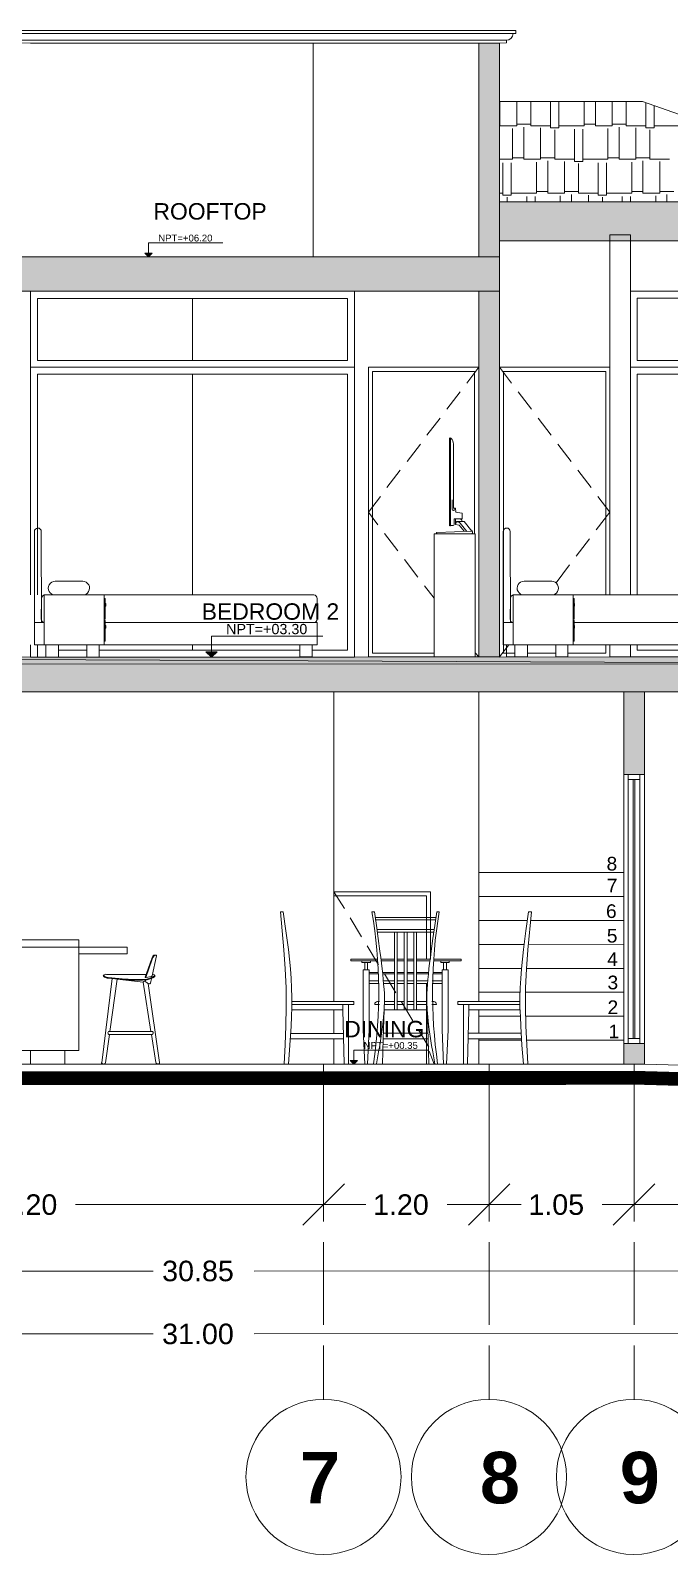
# Model space of a CAD drawing. Header units: metres. Extents: x 14 to 155, y 0 to 125.
# Drawn here: x 32.62 to 37.25, y 46.86 to 57.91 of the extents above; entities that cross this region are included whole.
import ezdxf

# ---------------------------------------------------------------- set-up
doc = ezdxf.new("R2010")
doc.units = ezdxf.units.M
doc.layers.add('PDF3_Geometry', color=9, linetype='Continuous', true_color=0x808080)
doc.layers.add('PDF3_Solid Fills', color=7, linetype='Continuous')
doc.layers.add('PDF3_Text', color=255, linetype='Continuous')
doc.styles.add('PDF Arial', font='arial.ttf')
doc.styles.add('PDF Arial Bold', font='arialbd.ttf')

msp = doc.modelspace()

# ---------------------------------------------------------------- linework, layer by layer
at = {"layer": 'PDF3_Geometry', "color": 0, "lineweight": 5}
for points in [[(32.352, 57.885), (36.14, 57.885), (36.14, 57.906), (32.352, 57.906)], [(32.42, 57.814), (36.071, 57.816), (36.071, 57.835), (32.42, 57.835)], [(36.02, 57.39), (37.057, 57.39), (39.127, 56.664), (36.02, 56.664)], [(32.472, 56.265), (36.02, 56.265), (36.02, 56.016), (32.472, 56.016)], [(35.871, 56.016), (36.02, 56.016), (36.02, 53.366), (35.871, 53.366)], [(35.071, 55.465), (35.871, 55.465), (35.871, 53.366), (35.071, 53.366)], [(42.972, 53.315), (42.972, 53.366), (43.071, 53.366), (43.071, 53.114), (27.671, 53.114), (27.671, 53.365), (27.772, 53.365), (27.772, 53.314), (28.72, 53.314), (28.72, 53.365), (39.47, 53.366), (39.47, 53.314)], [(36.921, 53.114), (37.071, 53.114), (37.071, 52.514), (36.921, 52.514)], [(36.921, 52.514), (37.071, 52.514), (37.071, 50.565), (36.921, 50.565)], [(36.921, 50.565), (37.071, 50.565), (37.071, 50.415), (36.921, 50.415)]]:
    msp.add_lwpolyline(points, close=True, dxfattribs=at)
msp.add_lwpolyline([(32.369, 57.886, 0.414033), (32.42, 57.835), (36.07, 57.835, 0.414033), (36.12, 57.885), (32.369, 57.886)], format="xyb", dxfattribs=at)
for points in [[(32.62, 57.814), (35.871, 57.814), (36.02, 57.814), (36.02, 56.265), (35.871, 56.265), (35.871, 57.814)], [(34.67, 57.814), (34.67, 56.265)], [(36.97, 53.815), (36.97, 56.424), (36.82, 56.424), (36.82, 53.815), (36.82, 55.465), (36.02, 55.465), (36.02, 53.365), (36.82, 53.366), (36.82, 53.455)], [(36.97, 53.455), (36.97, 53.366), (36.82, 53.366), (36.82, 53.455)], [(34.821, 53.114), (34.821, 50.869)], [(35.871, 50.869), (35.871, 53.114)], [(35.871, 51.804), (36.921, 51.804)], [(34.821, 51.664), (35.52, 51.664), (35.52, 51.175)], [(35.871, 51.631), (36.921, 51.631)], [(35.871, 51.456), (36.223, 51.456)], [(36.245, 51.456), (36.921, 51.456)], [(35.871, 51.283), (36.199, 51.283)], [(36.229, 51.283), (36.921, 51.284)], [(35.871, 51.109), (36.18, 51.109)], [(36.217, 51.109), (36.921, 51.109)], [(35.871, 50.936), (36.17, 50.936)], [(36.21, 50.936), (36.921, 50.936)], [(34.821, 50.808), (34.821, 50.638)], [(35.871, 50.639), (35.871, 50.808)], [(35.871, 50.762), (36.17, 50.762)], [(36.21, 50.762), (36.921, 50.762)], [(34.821, 50.598), (34.821, 50.414)], [(35.871, 50.414), (35.871, 50.599)], [(36.181, 50.589), (35.871, 50.589)], [(36.921, 50.589), (36.217, 50.589)], [(18.451, 50.065), (25.67, 50.065), (25.67, 50.264), (30.471, 50.264), (30.471, 50.414), (37.071, 50.415), (49.472, 50.066), (50.693, 50.066)]]:
    msp.add_lwpolyline(points, dxfattribs=at)
at = {"layer": 'PDF3_Geometry', "color": 0, "lineweight": 0}
for points in [[(36.024, 57.39), (36.024, 57.216), (36.146, 57.216), (36.146, 57.39)], [(36.248, 57.39), (36.248, 57.216), (36.391, 57.216)], [(36.391, 57.39), (36.391, 57.2), (36.452, 57.2), (36.452, 57.39)], [(36.452, 57.216), (36.634, 57.216), (36.634, 57.39)], [(36.716, 57.39), (36.716, 57.216), (36.837, 57.216), (36.837, 57.39)], [(36.94, 57.39), (36.94, 57.216), (37.081, 57.216)], [(37.081, 57.381), (37.081, 57.2), (37.143, 57.2), (37.143, 57.36)], [(36.02, 57.226), (36.024, 57.226)], [(36.146, 57.226), (36.248, 57.226)], [(36.634, 57.226), (36.716, 57.226)], [(36.837, 57.226), (36.94, 57.226)], [(37.143, 57.216), (37.325, 57.216), (37.325, 57.296)], [(36.02, 56.973), (36.116, 56.973), (36.116, 57.195)], [(36.197, 57.206), (36.197, 56.973), (36.319, 56.973), (36.319, 57.2)], [(36.421, 57.186), (36.421, 56.973), (36.564, 56.973)], [(36.564, 57.19), (36.564, 56.957), (36.625, 56.957)], [(36.624, 56.973), (36.807, 56.973), (36.807, 57.195)], [(36.624, 56.957), (36.624, 57.19)], [(36.889, 57.206), (36.889, 56.973), (37.01, 56.973), (37.01, 57.2)], [(37.111, 57.186), (37.111, 56.973), (37.253, 56.973)], [(36.045, 56.947), (36.045, 56.713), (36.106, 56.713), (36.106, 56.947)], [(36.106, 56.728), (36.288, 56.728), (36.288, 56.952)], [(36.116, 56.982), (36.197, 56.982)], [(36.319, 56.982), (36.421, 56.982)], [(36.37, 56.962), (36.37, 56.728), (36.492, 56.728), (36.492, 56.957)], [(36.594, 56.941), (36.594, 56.728), (36.737, 56.728)], [(36.737, 56.947), (36.737, 56.713), (36.797, 56.713), (36.797, 56.947)], [(36.797, 56.728), (36.98, 56.728), (36.98, 56.952)], [(36.807, 56.982), (36.889, 56.982)], [(37.01, 56.982), (37.111, 56.982)], [(37.061, 56.962), (37.061, 56.728), (37.183, 56.728)], [(37.183, 56.728), (37.183, 56.957)], [(36.02, 56.728), (36.045, 56.728)], [(36.076, 56.664), (36.076, 56.697)], [(36.218, 56.664), (36.218, 56.702)], [(36.279, 56.664), (36.279, 56.702)], [(36.288, 56.738), (36.37, 56.738)], [(36.461, 56.664), (36.461, 56.707)], [(36.492, 56.738), (36.594, 56.738)], [(36.543, 56.664), (36.543, 56.718)], [(36.665, 56.664), (36.665, 56.713)], [(36.767, 56.664), (36.767, 56.697)], [(36.909, 56.664), (36.909, 56.702)], [(36.97, 56.664), (36.97, 56.702)], [(36.98, 56.738), (37.061, 56.738)], [(37.153, 56.664), (37.153, 56.707)], [(37.183, 56.738), (37.284, 56.738)], [(37.234, 56.664), (37.234, 56.718)], [(33.477, 56.291), (33.477, 56.265), (33.477, 56.366), (34.016, 56.366)], [(33.795, 55.515), (33.795, 55.964)], [(32.621, 53.815), (32.62, 55.465), (34.97, 55.465), (34.97, 53.365), (32.621, 53.365), (32.621, 53.455)], [(35.871, 55.465), (35.783, 55.35)], [(36.02, 55.465), (36.108, 55.35)], [(36.97, 53.815), (36.97, 55.465), (39.319, 55.465), (39.32, 53.366), (36.97, 53.366), (36.97, 53.455)], [(32.672, 53.815), (32.672, 55.415), (34.92, 55.416), (34.92, 53.415), (34.663, 53.415)], [(33.795, 55.416), (33.795, 53.815)], [(35.546, 53.394), (35.1, 53.394), (35.099, 55.435), (35.84, 55.435), (35.84, 54.259)], [(36.791, 53.815), (36.791, 55.435), (36.05, 55.435), (36.05, 53.394), (36.133, 53.394)], [(37.02, 53.815), (37.02, 55.416), (39.27, 55.416), (39.27, 53.415), (38.012, 53.415)], [(35.735, 55.288), (35.639, 55.161)], [(36.156, 55.288), (36.252, 55.161)], [(35.591, 55.097), (35.495, 54.972)], [(36.3, 55.097), (36.396, 54.972)], [(35.447, 54.908), (35.351, 54.782)], [(35.658, 54.316), (35.658, 54.953)], [(35.666, 54.316), (35.666, 54.953)], [(36.444, 54.908), (36.54, 54.782)], [(35.301, 54.719), (35.205, 54.593)], [(36.589, 54.719), (36.685, 54.593)], [(35.157, 54.529), (35.071, 54.415), (35.139, 54.324)], [(36.733, 54.529), (36.82, 54.415), (36.722, 54.286)], [(35.701, 54.367), (35.701, 54.335), (35.701, 54.327)], [(35.748, 54.348), (35.714, 54.348)], [(35.749, 54.367), (35.741, 54.367), (35.741, 54.361), (35.744, 54.361)], [(35.748, 54.359), (35.748, 54.348), (35.764, 54.348), (35.821, 54.278)], [(35.751, 54.406), (35.751, 54.369)], [(32.675, 54.298), (32.675, 54.298)], [(35.188, 54.26), (35.284, 54.134)], [(35.823, 54.278), (35.567, 54.268)], [(35.823, 54.259), (35.57, 54.259), (35.567, 54.262)], [(35.66, 54.316), (35.66, 54.316)], [(35.66, 54.315), (35.666, 54.315)], [(35.666, 54.316), (35.666, 54.316)], [(35.703, 54.326), (35.728, 54.321), (35.765, 54.278)], [(35.736, 54.335), (35.783, 54.276)], [(35.824, 54.276), (35.824, 54.262)], [(36.074, 54.299), (36.074, 54.299)], [(36.674, 54.222), (36.577, 54.097)], [(35.332, 54.071), (35.429, 53.945)], [(36.529, 54.033), (36.431, 53.903)], [(35.477, 53.882), (35.546, 53.791)], [(32.672, 53.455), (32.672, 53.365), (32.761, 53.365)], [(32.733, 53.455), (32.733, 53.365), (32.824, 53.365), (32.824, 53.455)], [(33.118, 53.455), (33.118, 53.365), (33.029, 53.365), (33.029, 53.455)], [(33.795, 53.455), (33.795, 53.415)], [(33.933, 53.404), (33.933, 53.365), (33.933, 53.517), (34.741, 53.517)], [(34.663, 53.455), (34.663, 53.366), (34.573, 53.366), (34.573, 53.455)], [(36.089, 53.455), (36.02, 53.366)], [(36.071, 53.455), (36.071, 53.366), (36.161, 53.366)], [(36.133, 53.455), (36.133, 53.366), (36.223, 53.366), (36.223, 53.455)], [(36.517, 53.455), (36.517, 53.366), (36.428, 53.366), (36.428, 53.455)], [(36.517, 53.394), (36.791, 53.394), (36.791, 53.455)], [(37.923, 53.415), (37.02, 53.415), (37.02, 53.455)], [(33.029, 53.415), (32.824, 53.415)], [(34.573, 53.415), (33.118, 53.415)], [(35.845, 53.396), (35.871, 53.366)], [(36.223, 53.394), (36.428, 53.394)], [(34.821, 51.664), (34.896, 51.543)], [(34.821, 51.635), (35.492, 51.636), (35.492, 51.175)], [(34.459, 50.418), (34.467, 50.555), (34.472, 50.693), (34.475, 50.83), (34.474, 50.968), (34.467, 51.106), (34.458, 51.243), (34.434, 51.519), (34.453, 51.519), (34.472, 51.381), (34.491, 51.245), (34.506, 51.106), (34.511, 51.037), (34.514, 50.968), (34.515, 50.898), (34.515, 50.829), (34.514, 50.76), (34.511, 50.69), (34.501, 50.552), (34.49, 50.414)], [(34.938, 51.475), (35.02, 51.339)], [(35.562, 51.479), (35.119, 51.479)], [(36.225, 50.418), (36.218, 50.555), (36.212, 50.693), (36.209, 50.831), (36.21, 50.968), (36.217, 51.106), (36.226, 51.243), (36.252, 51.519), (36.231, 51.519), (36.212, 51.381), (36.194, 51.245), (36.18, 51.106), (36.175, 51.037), (36.17, 50.968), (36.169, 50.898), (36.169, 50.829), (36.172, 50.76), (36.175, 50.69), (36.183, 50.552), (36.196, 50.414)], [(35.12, 51.46), (35.559, 51.46)], [(35.132, 51.391), (35.548, 51.391)], [(35.135, 51.371), (35.544, 51.371)], [(35.26, 51.371), (35.26, 50.808)], [(35.28, 51.371), (35.28, 50.808)], [(35.33, 51.371), (35.33, 50.808)], [(35.351, 51.371), (35.351, 50.808)], [(35.4, 51.371), (35.4, 50.808)], [(35.42, 51.371), (35.42, 50.808)], [(35.061, 51.272), (35.144, 51.136)], [(33.534, 51.203), (33.534, 51.203)], [(35.132, 51.175), (34.943, 51.175), (34.943, 51.163)], [(34.943, 51.163), (35.133, 51.163)], [(35.085, 51.163), (35.085, 51.151), (35.024, 51.151), (35.024, 51.163)], [(35.045, 51.151), (35.045, 51.098)], [(35.064, 51.151), (35.064, 51.098)], [(35.162, 51.175), (35.26, 51.175)], [(35.164, 51.163), (35.26, 51.163)], [(35.28, 51.175), (35.33, 51.175)], [(35.28, 51.163), (35.33, 51.163)], [(35.351, 51.175), (35.4, 51.175)], [(35.351, 51.163), (35.4, 51.163)], [(35.42, 51.175), (35.519, 51.175)], [(35.42, 51.163), (35.517, 51.163)], [(35.548, 51.163), (35.743, 51.163)], [(35.549, 51.175), (35.743, 51.175)], [(35.655, 51.163), (35.655, 51.151), (35.596, 51.151), (35.596, 51.163)], [(35.615, 51.151), (35.615, 51.098)], [(35.636, 51.151), (35.636, 51.098)], [(35.743, 51.175), (35.743, 51.163)], [(33.213, 51.035), (33.138, 50.424)], [(33.195, 50.651), (33.25, 51.032), (33.437, 51.01), (33.494, 50.651)], [(33.459, 51.064), (33.459, 51.064)], [(33.52, 51.047), (33.52, 51.047)], [(35.045, 50.414), (35.032, 50.664), (35.032, 51.098), (35.077, 51.098), (35.077, 50.664), (35.064, 50.414)], [(35.077, 51.08), (35.141, 51.08)], [(35.077, 51.069), (35.143, 51.069)], [(35.173, 51.08), (35.26, 51.08)], [(35.175, 51.069), (35.26, 51.069)], [(35.186, 51.069), (35.269, 50.933)], [(35.28, 51.08), (35.33, 51.08)], [(35.28, 51.069), (35.33, 51.069)], [(35.351, 51.08), (35.4, 51.08)], [(35.351, 51.069), (35.4, 51.069)], [(35.42, 51.08), (35.508, 51.08)], [(35.42, 51.069), (35.506, 51.069)], [(35.538, 51.069), (35.604, 51.069)], [(35.54, 51.08), (35.604, 51.08)], [(35.615, 50.414), (35.604, 50.664), (35.604, 51.098), (35.649, 51.098), (35.649, 50.664), (35.636, 50.414)], [(33.557, 50.426), (33.475, 51)], [(35.077, 51.018), (35.146, 51.018)], [(35.077, 50.999), (35.148, 50.999)], [(35.18, 51.018), (35.26, 51.018)], [(35.181, 50.999), (35.26, 50.999)], [(35.28, 51.018), (35.33, 51.018)], [(35.28, 50.999), (35.33, 50.999)], [(35.351, 51.018), (35.4, 51.018)], [(35.351, 50.999), (35.4, 50.999)], [(35.42, 51.018), (35.501, 51.018)], [(35.42, 50.999), (35.5, 50.999)], [(35.492, 50.999), (35.492, 50.415)], [(35.533, 51.018), (35.604, 51.018)], [(35.533, 50.999), (35.604, 50.999)], [(34.515, 50.869), (34.965, 50.869), (34.965, 50.848), (34.515, 50.848)], [(34.515, 50.808), (34.885, 50.808), (34.885, 50.848)], [(34.885, 50.808), (34.895, 50.418)], [(34.925, 50.848), (34.925, 50.418)], [(35.129, 50.418), (35.136, 50.461), (35.144, 50.504), (35.153, 50.55), (35.16, 50.6), (35.168, 50.65), (35.175, 50.702), (35.18, 50.755), (35.184, 50.808), (35.178, 50.598)], [(35.552, 50.418), (35.544, 50.461), (35.537, 50.504), (35.528, 50.55), (35.52, 50.6), (35.513, 50.65), (35.506, 50.702), (35.501, 50.755), (35.496, 50.808), (35.503, 50.598), (35.178, 50.598), (35.172, 50.414)], [(35.26, 50.869), (35.186, 50.869)], [(35.26, 50.848), (35.186, 50.848)], [(35.33, 50.869), (35.28, 50.869)], [(35.33, 50.848), (35.28, 50.848)], [(35.311, 50.866), (35.393, 50.73)], [(35.4, 50.869), (35.351, 50.869)], [(35.4, 50.848), (35.351, 50.848)], [(35.495, 50.869), (35.42, 50.869)], [(35.495, 50.848), (35.42, 50.848)], [(35.719, 50.869), (35.719, 50.848)], [(36.169, 50.869), (35.719, 50.869)], [(36.169, 50.848), (35.719, 50.848)], [(35.759, 50.848), (35.759, 50.418)], [(35.789, 50.418), (35.799, 50.808), (35.799, 50.848)], [(36.169, 50.808), (35.799, 50.808)], [(33.187, 50.63), (33.506, 50.63)], [(33.502, 50.651), (33.19, 50.651)], [(34.504, 50.598), (34.89, 50.598)], [(34.507, 50.638), (34.89, 50.638)], [(35.501, 50.639), (35.18, 50.639)], [(35.434, 50.663), (35.509, 50.539)], [(35.503, 50.598), (35.509, 50.414)], [(36.18, 50.599), (35.794, 50.599)], [(36.177, 50.639), (35.796, 50.639)], [(34.965, 50.442), (34.965, 50.414), (34.965, 50.517), (35.503, 50.517)], [(35.546, 50.414), (35.511, 50.509)], [(34.746, 50.026), (34.746, 50.414)], [(35.945, 50.026), (35.945, 50.414)], [(36.996, 50.026), (36.996, 50.415)], [(34.746, 49.275), (34.746, 49.875)], [(35.945, 49.275), (35.945, 49.875)], [(36.996, 49.275), (36.996, 49.875)], [(35.052, 49.398), (34.746, 49.398), (32.947, 49.398)], [(36.177, 49.398), (35.945, 49.398), (35.641, 49.398)], [(38.609, 49.398), (36.996, 49.398), (36.766, 49.398)], [(34.746, 48.526), (34.746, 49.126)], [(35.945, 48.526), (35.945, 49.126)], [(36.996, 48.526), (36.996, 49.126)], [(19.05, 48.916), (33.509, 48.916)], [(49.897, 48.917), (34.243, 48.916)], [(18.976, 48.461), (33.509, 48.462)], [(49.972, 48.463), (34.243, 48.462)], [(34.746, 47.987), (34.746, 48.376)], [(35.945, 47.987), (35.945, 48.376)], [(36.996, 47.987), (36.996, 48.376)]]:
    msp.add_lwpolyline(points, dxfattribs=at)
at = {"layer": 'PDF3_Geometry', "color": 0, "lineweight": 5}
msp.add_lwpolyline([(36.02, 56.664), (39.127, 56.664), (40.267, 56.266, -0.431215), (40.214, 56.216), (40.198, 56.168), (40.15, 56.184), (40.134, 56.136), (40.088, 56.152), (40.072, 56.105), (40.024, 56.122), (40.008, 56.074), (39.96, 56.089), (39.128, 56.382), (36.02, 56.382)], format="xyb", close=True, dxfattribs=at)
at = {"layer": 'PDF3_Geometry', "color": 0, "lineweight": 0}
for points in [[(33.449, 56.291), (33.502, 56.291), (33.477, 56.265)], [(33.477, 56.265), (33.502, 56.291), (33.449, 56.291)], [(32.62, 56.016), (34.97, 56.016), (34.97, 55.465), (32.62, 55.465)], [(36.97, 56.016), (39.319, 56.016), (39.319, 55.465), (36.97, 55.465)], [(32.672, 55.964), (34.92, 55.964), (34.92, 55.515), (32.672, 55.515)], [(37.02, 55.965), (39.27, 55.965), (39.27, 55.515), (37.02, 55.515)], [(35.546, 54.259), (35.845, 54.259), (35.845, 53.366), (35.546, 53.366)], [(32.72, 53.455), (33.155, 53.455), (33.155, 53.815), (32.72, 53.815)], [(33.155, 53.79), (33.161, 53.79), (33.161, 53.639), (33.155, 53.639)], [(36.119, 53.455), (36.554, 53.455), (36.554, 53.815), (36.119, 53.815)], [(36.554, 53.79), (36.561, 53.79), (36.561, 53.639), (36.554, 53.639)], [(33.161, 53.754), (33.166, 53.754), (33.166, 53.735), (33.161, 53.735)], [(36.561, 53.754), (36.565, 53.754), (36.565, 53.735), (36.561, 53.735)], [(33.155, 53.629), (33.161, 53.629), (33.161, 53.481), (33.155, 53.481)], [(33.161, 53.594), (33.166, 53.594), (33.166, 53.575), (33.161, 53.575)], [(36.554, 53.63), (36.561, 53.63), (36.561, 53.481), (36.554, 53.481)], [(36.561, 53.594), (36.565, 53.594), (36.565, 53.575), (36.561, 53.575)], [(39.47, 53.366), (28.72, 53.365), (39.47, 53.315)], [(28.72, 53.365), (39.47, 53.315), (28.72, 53.314)], [(33.893, 53.404), (33.973, 53.404), (33.933, 53.365)], [(33.933, 53.365), (33.973, 53.404), (33.893, 53.404)], [(36.953, 52.477), (37.039, 52.477), (37.039, 52.514), (36.953, 52.514)], [(36.953, 52.477), (37.039, 52.477), (37.039, 50.602), (36.953, 50.602)], [(36.991, 50.602), (37.001, 50.602), (37.001, 52.477), (36.991, 52.477)], [(32.971, 51.315), (32.521, 51.315), (32.521, 51.264), (32.971, 51.264)], [(32.521, 51.264), (32.971, 51.264), (32.971, 50.515), (32.521, 50.515)], [(33.322, 51.264), (32.971, 51.264), (32.971, 51.215), (33.322, 51.215)], [(36.953, 50.565), (37.039, 50.565), (37.039, 50.602), (36.953, 50.602)], [(32.621, 50.414), (32.87, 50.414), (32.87, 50.515), (32.621, 50.515)], [(34.938, 50.442), (34.991, 50.442), (34.965, 50.414)], [(34.965, 50.414), (34.991, 50.442), (34.938, 50.442)], [(34.746, 49.398), (34.746, 50.339)], [(35.945, 49.398), (35.945, 50.339)], [(36.996, 49.398), (36.996, 50.339)], [(34.596, 49.248), (34.896, 49.547)], [(35.796, 49.248), (36.095, 49.547)], [(36.846, 49.248), (37.147, 49.547)]]:
    msp.add_lwpolyline(points, close=True, dxfattribs=at)
for points in [[(35.666, 54.955), (35.671, 54.95, -0.153856), (35.688, 54.91), (35.688, 54.443), (35.703, 54.443), (35.704, 54.415), (35.748, 54.409)], [(35.692, 54.443), (35.692, 54.428), (35.688, 54.428, -0.392499), (35.677, 54.438), (35.677, 54.505)], [(35.741, 54.367), (35.738, 54.367, -0.060584), (35.704, 54.367), (35.692, 54.367), (35.692, 54.326, -0.374522), (35.685, 54.319), (35.666, 54.319)], [(35.701, 54.335), (35.706, 54.335), (35.706, 54.347, -0.068227), (35.73, 54.34)], [(32.701, 53.615), (32.699, 54.275, 0.414623), (32.674, 54.3, 0.414623), (32.649, 54.274), (32.649, 53.455), (34.699, 53.455), (34.699, 53.615), (33.161, 53.615)], [(36.1, 53.615), (36.098, 54.275, 0.414623), (36.073, 54.3, 0.414623), (36.048, 54.275), (36.048, 53.455), (38.099, 53.455), (38.099, 53.615), (36.561, 53.615)], [(32.799, 53.815, -1.000486), (32.8, 53.914), (33, 53.914, -1.000486), (32.999, 53.815)], [(36.198, 53.815, -1.000486), (36.199, 53.915), (36.399, 53.915, -1.000486), (36.398, 53.815)], [(34.675, 53.615, 0.414623), (34.699, 53.639), (34.699, 53.79, 0.414623), (34.675, 53.815), (32.724, 53.815, 0.414623), (32.701, 53.789), (32.699, 53.64, 0.356633), (32.72, 53.615), (32.649, 53.615)], [(38.074, 53.615, 0.414623), (38.099, 53.639), (38.099, 53.791, 0.414623), (38.075, 53.815), (36.123, 53.815, 0.414623), (36.1, 53.79), (36.098, 53.64, 0.356633), (36.119, 53.615), (36.048, 53.615)], [(35.108, 50.418, 0.07861), (35.096, 51.519), (35.114, 51.519), (35.128, 51.419), (35.141, 51.325), (35.154, 51.234), (35.16, 51.189), (35.165, 51.147), (35.17, 51.106), (35.175, 51.067), (35.178, 51.029), (35.181, 50.994), (35.184, 50.959), (35.186, 50.927), (35.186, 50.898), (35.186, 50.883), (35.186, 50.88), (35.186, 50.877), (35.186, 50.871), (35.186, 50.862), (35.186, 50.85), (35.184, 50.842), (35.184, 50.832), (35.184, 50.821), (35.184, 50.808), (35.496, 50.808), (35.496, 50.821), (35.496, 50.832), (35.495, 50.842), (35.495, 50.85), (35.495, 50.863), (35.495, 50.871), (35.495, 50.877), (35.495, 50.88), (35.493, 50.883), (35.495, 50.898), (35.495, 50.927), (35.496, 50.959), (35.498, 50.994), (35.501, 51.029), (35.506, 51.067), (35.509, 51.106), (35.514, 51.147), (35.52, 51.189), (35.525, 51.234), (35.538, 51.325), (35.552, 51.419), (35.567, 51.519), (35.583, 51.519, 0.075618), (35.572, 50.418)], [(33.457, 51.042, -0.163035), (33.453, 51.045), (33.498, 51.173, -0.051979), (33.506, 51.192, -0.063647), (33.512, 51.203, -0.148173), (33.519, 51.205, -0.019953), (33.529, 51.206, -0.205949), (33.535, 51.205)], [(33.534, 51.2), (33.503, 51.056, -0.102944), (33.498, 51.051), (33.458, 51.042), (33.504, 51.176, -0.08013), (33.515, 51.198, -0.076873), (33.519, 51.202)], [(33.459, 51.064), (33.173, 51.066, 0.052688), (33.163, 51.066, 0.09217), (33.15, 51.058), (33.15, 51.051)], [(33.152, 51.056, 0.030845), (33.16, 51.05, 0.071179), (33.184, 51.043), (33.312, 51.031, 0.022927), (33.449, 51.029, 0.063173), (33.465, 51.031, 0.056447), (33.517, 51.052)], [(33.154, 51.049, 0.030234), (33.158, 51.046, 0.073982), (33.182, 51.038), (33.31, 51.026, 0.023373), (33.449, 51.025, 0.064189), (33.467, 51.027, 0.056674), (33.52, 51.047)], [(33.498, 51.037), (33.49, 51.003, -0.057955), (33.488, 50.997)], [(33.523, 51.053), (33.523, 51.058, 0.060831), (33.517, 51.063, 0.113329), (33.503, 51.066)], [(33.453, 51.024, -0.011057), (33.455, 51.018, 0.03461), (33.447, 51.016, 0.157167), (33.437, 51.01)], [(33.456, 51.014, 0.155212), (33.458, 51.01, 0.093033), (33.483, 50.997)], [(35.151, 50.848), (35.116, 50.848, -0.413733), (35.136, 50.869), (35.151, 50.869)], [(35.53, 50.848), (35.564, 50.848, 0.413733), (35.545, 50.869), (35.53, 50.869)], [(33.14, 50.419, 0.174812), (33.148, 50.416, 0.08749), (33.159, 50.418, 0.254598), (33.165, 50.424), (33.194, 50.63)], [(33.498, 50.63), (33.53, 50.427, 0.248008), (33.538, 50.418, 0.149992), (33.551, 50.417)]]:
    msp.add_lwpolyline(points, format="xyb", dxfattribs=at)
at = {"layer": 'PDF3_Geometry', "color": 0, "lineweight": 0, "const_width": 0.0992}
msp.add_lwpolyline([(18.451, 49.964), (25.771, 49.964), (25.771, 50.164), (30.571, 50.165), (30.571, 50.314), (37.069, 50.315), (49.47, 49.965), (50.693, 49.965)], dxfattribs=at)
at = {"layer": 'PDF3_Geometry', "color": 0, "lineweight": 0}
for centre in [(34.745, 47.424), (35.944, 47.424), (36.995, 47.424)]:
    msp.add_circle(centre, 0.562, dxfattribs=at)
for centre, radius, start, end in [((35.707, 54.419), 0.00409, 180.407, 238.7531), ((35.707, 54.347), 0.00232, 75.6319, 129.981), ((35.822, 54.277), 0.00249, 3.2731, 91.1365), ((35.822, 54.263), 0.00256, 315.0025, 359.3346), ((33.53, 51.201), 0.00355, 78.581, 101.4234), ((33.179, 51.093), 0.0516, 237.5211, 240.5557), ((33.518, 51.057), 0.00409, 297.0569, 332.9475), ((33.518, 51.051), 0.00409, 297.0569, 332.9475), ((33.512, 51.06), 0.0114, 333.0135, 349.0501)]:
    msp.add_arc(centre, radius, start, end, dxfattribs=at)
for points in [[(35.705, 54.349), (35.705, 54.349), (35.704, 54.348), (35.704, 54.347)], [(35.736, 54.336), (35.735, 54.338), (35.733, 54.34), (35.73, 54.341)], [(35.746, 54.36), (35.746, 54.362), (35.745, 54.363), (35.744, 54.363)], [(35.749, 54.408), (35.748, 54.408), (35.748, 54.409), (35.747, 54.409)], [(35.749, 54.406), (35.749, 54.407), (35.749, 54.407), (35.749, 54.408)], [(35.749, 54.367), (35.75, 54.368), (35.751, 54.368), (35.751, 54.37)], [(35.566, 54.268), (35.565, 54.268), (35.564, 54.267), (35.564, 54.266)], [(35.564, 54.266), (35.564, 54.264), (35.565, 54.263), (35.566, 54.263)], [(35.701, 54.328), (35.701, 54.327), (35.702, 54.326), (35.703, 54.326)], [(35.765, 54.276), (35.765, 54.276), (35.765, 54.278), (35.765, 54.279)], [(35.822, 54.26), (35.823, 54.26), (35.823, 54.26), (35.824, 54.261)], [(33.525, 51.204), (33.523, 51.204), (33.522, 51.203), (33.52, 51.202)], [(33.53, 51.205), (33.528, 51.205), (33.526, 51.204), (33.524, 51.204)], [(33.534, 51.201), (33.534, 51.202), (33.534, 51.203), (33.534, 51.204)], [(33.15, 51.061), (33.149, 51.06), (33.148, 51.058), (33.149, 51.057)], [(33.149, 51.052), (33.149, 51.052), (33.149, 51.051), (33.149, 51.051)], [(33.15, 51.057), (33.15, 51.056), (33.151, 51.056), (33.151, 51.055)], [(33.15, 51.052), (33.15, 51.052), (33.151, 51.051), (33.151, 51.051)], [(33.456, 51.042), (33.457, 51.042), (33.458, 51.042), (33.459, 51.042)], [(33.5, 51.055), (33.5, 51.056), (33.501, 51.056), (33.501, 51.056)], [(33.521, 51.053), (33.52, 51.052), (33.519, 51.052), (33.519, 51.052)], [(33.522, 51.058), (33.522, 51.059), (33.521, 51.06), (33.521, 51.06)], [(33.522, 51.049), (33.523, 51.05), (33.523, 51.051), (33.523, 51.053)], [(33.455, 51.018), (33.455, 51.017), (33.455, 51.016), (33.455, 51.015)], [(33.483, 50.997), (33.484, 50.997), (33.485, 50.997), (33.486, 50.997)], [(33.486, 50.997), (33.487, 50.997), (33.487, 50.998), (33.488, 50.998)], [(33.184, 50.648), (33.182, 50.644), (33.182, 50.64), (33.183, 50.637)], [(33.183, 50.637), (33.183, 50.634), (33.185, 50.632), (33.188, 50.632)], [(33.189, 50.653), (33.187, 50.653), (33.185, 50.651), (33.184, 50.648)], [(33.509, 50.648), (33.507, 50.651), (33.504, 50.653), (33.501, 50.653)], [(33.503, 50.632), (33.506, 50.632), (33.509, 50.634), (33.51, 50.637)], [(33.51, 50.637), (33.511, 50.64), (33.511, 50.645), (33.509, 50.648)], [(33.136, 50.426), (33.136, 50.423), (33.137, 50.421), (33.139, 50.419)], [(33.551, 50.416), (33.555, 50.418), (33.557, 50.422), (33.557, 50.426)]]:
    msp.add_open_spline(points, degree=3, dxfattribs=at)
at = {"layer": 'PDF3_Solid Fills', "color": 0, "transparency": 33554559}
for points in [[(36.02, 57.814), (35.871, 57.814), (36.02, 56.265)], [(35.871, 57.814), (36.02, 56.265), (35.871, 56.265)], [(39.127, 56.664), (36.02, 56.664), (39.934, 56.382)], [(36.02, 56.664), (39.934, 56.382), (36.02, 56.382)], [(36.02, 56.265), (32.472, 56.265), (36.02, 56.016)], [(32.472, 56.265), (36.02, 56.016), (32.472, 56.016)], [(33.449, 56.291), (33.477, 56.265), (33.502, 56.291)], [(36.02, 56.016), (35.871, 56.016), (36.02, 55.465)], [(35.871, 56.016), (36.02, 55.465), (35.871, 55.465)], [(36.02, 55.465), (35.871, 55.465), (36.02, 53.366)], [(35.871, 55.465), (36.02, 53.366), (35.871, 53.366)], [(28.72, 53.365), (39.47, 53.315), (39.47, 53.366)], [(28.72, 53.314), (39.47, 53.315), (28.72, 53.365)], [(33.893, 53.404), (33.933, 53.365), (33.973, 53.404)], [(43.071, 53.315), (27.671, 53.314), (43.071, 53.114)], [(27.671, 53.314), (43.071, 53.114), (27.671, 53.114)], [(37.071, 53.114), (36.921, 53.114), (37.071, 52.514)], [(36.921, 53.114), (37.071, 52.514), (36.921, 52.514)], [(37.071, 50.565), (36.921, 50.565), (37.071, 50.415)], [(36.921, 50.565), (37.071, 50.415), (36.921, 50.415)], [(34.938, 50.442), (34.965, 50.414), (34.991, 50.442)]]:
    msp.add_solid(points, dxfattribs=at)

# ---------------------------------------------------------------- texts
at = {"layer": 'PDF3_Text', "color": 0, "attachment_point": 7, "rotation": 0.0022}
for s, insert, char_height, style in [('ROOFTOP', (33.512, 56.534), 0.1189, 'PDF Arial'), ('NPT=+06.20', (33.547, 56.376), 0.0496, 'PDF Arial'), ('BEDROOM 2', (33.862, 53.634), 0.1189, 'PDF Arial'), ('NPT=+03.30', (34.039, 53.53), 0.0743, 'PDF Arial'), ('8', (36.797, 51.817), 0.0991, 'PDF Arial'), ('7', (36.799, 51.66), 0.0991, 'PDF Arial'), ('6', (36.793, 51.473), 0.0991, 'PDF Arial'), ('5', (36.799, 51.295), 0.0991, 'PDF Arial'), ('4', (36.801, 51.127), 0.0991, 'PDF Arial'), ('3', (36.804, 50.956), 0.0991, 'PDF Arial'), ('2', (36.804, 50.778), 0.0991, 'PDF Arial'), ('DINING', (34.895, 50.608), 0.1189, 'PDF Arial'), ('1', (36.812, 50.603), 0.0991, 'PDF Arial'), ('NPT=+00.35', (35.036, 50.525), 0.0496, 'PDF Arial'), ('4.20', (32.411, 49.321), 0.1487, 'PDF Arial'), ('1.20', (35.104, 49.321), 0.1487, 'PDF Arial'), ('1.05', (36.23, 49.321), 0.1487, 'PDF Arial'), ('30.85', (33.575, 48.84), 0.1487, 'PDF Arial'), ('31.00', (33.575, 48.384), 0.1487, 'PDF Arial'), ('7       8     9', (34.575, 47.227), 0.37323, 'PDF Arial Bold')]:
    msp.add_mtext(s, dxfattribs=dict(at, insert=insert, char_height=char_height, style=style))

doc.saveas('drawing.dxf')
